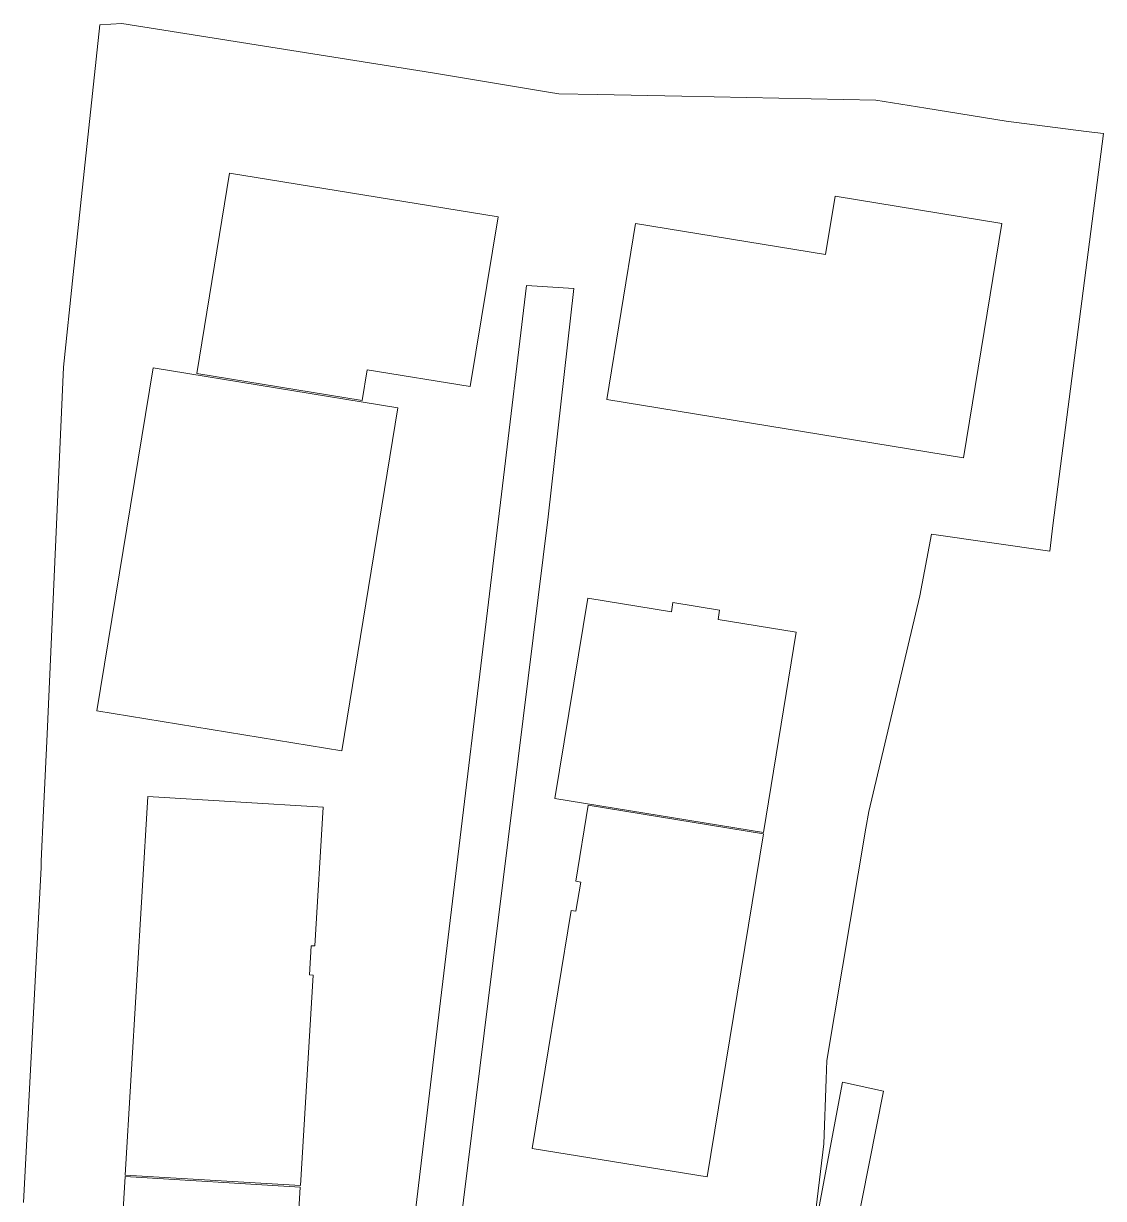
# Model space of a CAD drawing. Header units: metres. Extents: x 7511340 to 7511486, y 4692164 to 4692372.
# Drawn here: x 7511357.3 to 7511466.8, y 4692253.1 to 4692372.4 of the extents above; entities that cross this region are included whole.
import ezdxf

# ---------------------------------------------------------------- set-up
doc = ezdxf.new("R2010")
doc.units = ezdxf.units.M
for name, color, linetype, lineweight in [('Asfallt', 97, 'Continuous', 0), ('ParcRePo', 7, 'Continuous', 0), ('urbanizem', 1, 'Continuous', 0)]:
    doc.layers.add(name, color=color, linetype=linetype, lineweight=lineweight)

msp = doc.modelspace()

# ---------------------------------------------------------------- linework, layer by layer
at = {"layer": 'Asfallt'}
for points in [[(7511396.66, 4692248.73, 619.85), (7511399.58, 4692273.15, 619.92), (7511405.78, 4692324.59, 619.92), (7511408.3, 4692345.79, 619.96), (7511413.09, 4692345.49, 619.99), (7511410.51, 4692322.29, 620.02), (7511404.4, 4692273.17, 619.96), (7511401.49, 4692249.65, 619.89)], [(7511433.51, 4692228.3, 619.41), (7511440.37, 4692264.9, 619.37), (7511444.53, 4692263.99, 619.5), (7511437.21, 4692227.1, 619.55)]]:
    msp.add_polyline3d(points, dxfattribs=at)
at = {"layer": 'ParcRePo', "elevation": 611, "flags": 128}
msp.add_lwpolyline([(7511357.26, 4692252.69), (7511359.04, 4692286.71), (7511359.07, 4692287.34), (7511359.3, 4692292.47), (7511359.65, 4692300.23), (7511361.31, 4692337.48), (7511362.31, 4692346.91), (7511365, 4692372.24), (7511367.25, 4692372.38), (7511398.76, 4692367.39), (7511410.53, 4692365.42), (7511411.58, 4692365.25), (7511415.47, 4692365.18), (7511424.06, 4692365), (7511443.74, 4692364.6), (7511448.83, 4692363.77), (7511456.97, 4692362.45), (7511465.09, 4692361.42), (7511466.85, 4692361.2), (7511461.72, 4692321.41), (7511461.39, 4692318.82), (7511449.4, 4692320.55), (7511448.2, 4692314.28), (7511443.03, 4692292.38), (7511442.75, 4692290.68), (7511438.79, 4692267.09), (7511438.72, 4692265.22), (7511438.48, 4692258.63), (7511437.47, 4692250.21)], dxfattribs=at)
at = {"layer": 'urbanizem', "color": 253, "linetype": 'Continuous', "true_color": 0x999999, "elevation": 611, "flags": 128}
for points in [[(7511405.42, 4692352.74), (7511378.18, 4692357.19), (7511374.86, 4692336.86), (7511391.63, 4692334.12), (7511392.14, 4692337.23), (7511402.6, 4692335.52)], [(7511456.55, 4692352.08), (7511439.62, 4692354.84), (7511438.65, 4692348.93), (7511419.37, 4692352.08), (7511416.45, 4692334.22), (7511452.66, 4692328.3)], [(7511395.26, 4692333.38), (7511370.42, 4692337.44), (7511364.72, 4692302.6), (7511389.57, 4692298.54)], [(7511432.36, 4692290.26), (7511435.68, 4692310.59), (7511427.74, 4692311.89), (7511427.89, 4692312.83), (7511423.15, 4692313.6), (7511423, 4692312.67), (7511414.51, 4692314.05), (7511411.19, 4692293.72)], [(7511387.67, 4692292.84), (7511386.82, 4692278.73), (7511386.45, 4692278.75), (7511386.28, 4692275.79), (7511386.64, 4692275.77), (7511385.37, 4692254.41), (7511367.58, 4692255.47), (7511369.88, 4692293.9)], [(7511426.64, 4692255.28), (7511432.34, 4692290.11), (7511414.57, 4692293.02), (7511413.31, 4692285.3), (7511413.8, 4692285.22), (7511413.32, 4692282.26), (7511412.83, 4692282.34), (7511408.88, 4692258.18)], [(7511385.33, 4692254.26), (7511367.57, 4692255.32), (7511365.9, 4692227.37), (7511383.65, 4692226.31), (7511384.5, 4692240.38), (7511384.16, 4692240.4), (7511384.34, 4692243.4), (7511384.68, 4692243.38)]]:
    msp.add_lwpolyline(points, close=True, dxfattribs=at)

doc.saveas('drawing.dxf')
